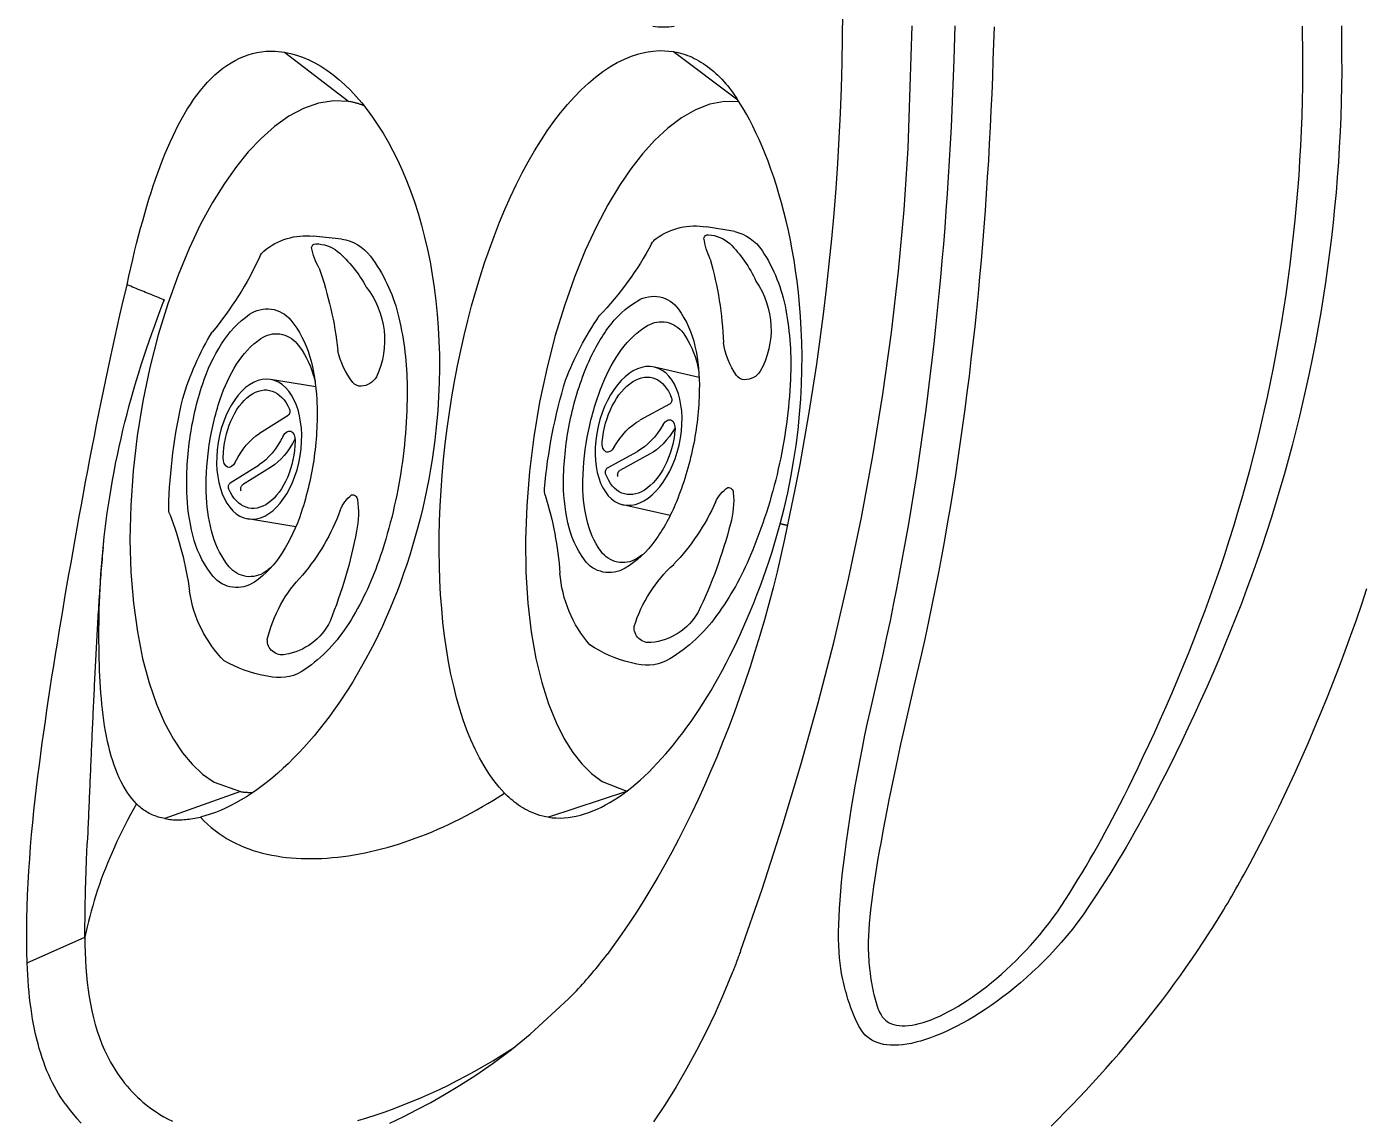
# Model space of a CAD drawing. Extents: x 528 to 612, y 649 to 778.
# Drawn here: x 598.79 to 607.4, y 689.26 to 696.3 of the extents above; entities that cross this region are included whole.
import ezdxf

# ---------------------------------------------------------------- set-up
doc = ezdxf.new("R2010")
doc.units = 0
doc.header["$MEASUREMENT"] = 0
doc.layers.add('1', color=4, linetype='Continuous')
doc.layers.add('DIM', color=3, linetype='Continuous')

# ---------------------------------------------------------------- blocks, each defined once
blk = doc.blocks.new('MIDJET')
at = {"layer": '1', "color": 2}
for p, q in [((-0.807, 1.2298), (-0.8379, 1.197)), ((1.234, -0.7703), (1.0971, -0.8939))]:
    blk.add_line(p, q, dxfattribs=at)
at = {"layer": '1', "color": 3}
for p, q in [((-0.1078, 0.5418), (-0.3262, 0.3172)), ((-0.0045, 0.1381), (-0.2228, 0.1216)), ((-0.2791, 0.0636), (-0.0608, 0.0801)), ((0.2791, -0.0636), (0.0608, -0.0801)), ((0.5323, -0.1052), (0.3262, -0.3172))]:
    blk.add_line(p, q, dxfattribs=at)
at = {"layer": '1', "color": 2}
blk.add_lwpolyline([(1.234, -0.7703, 0.194738), (1.316, -0.571, 0.099647), (1.2376, -0.1687, 0.057272), (1.0207, 0.2229, 0.043868), (0.6412, 0.6663, 0.043868), (0.1902, 1.0367, 0.057272), (-0.2057, 1.2456, 0.099647), (-0.6094, 1.3159, 0.194738), (-0.807, 1.2298, 0.194738)], format="xyb", dxfattribs=at)
blk.add_lwpolyline([(-0.6675, 0.613, 0.188918), (-0.7262, 0.4819, 0.101146), (-0.6862, 0.2233, 0.059435), (-0.556, -0.0303, 0.045845), (-0.3226, -0.3163, 0.045845), (-0.0411, -0.5549, 0.059435), (0.2101, -0.6898, 0.101146), (0.4679, -0.7347, 0.188918), (0.6, -0.6784, 0.188918), (0.6588, -0.5473, 0.101146), (0.6187, -0.2888, 0.059435), (0.4885, -0.0351, 0.045845), (0.2552, 0.2509, 0.045845), (-0.0264, 0.4895, 0.059435), (-0.2776, 0.6244, 0.101146), (-0.5354, 0.6693, 0.188918)], format="xyb", close=True, dxfattribs=at)
at = {"layer": '1', "color": 3}
for points in [[(-0.5553, 0.6089, 0.188918), (-0.6065, 0.4947, 0.101146), (-0.5715, 0.2693, 0.059435), (-0.4581, 0.0482, 0.045845), (-0.2547, -0.201, 0.045845), (-0.0093, -0.409, 0.059435), (0.2096, -0.5265, 0.101146), (0.4343, -0.5657, 0.188918), (0.5495, -0.5166, 0.188918), (0.6007, -0.4024, 0.101146), (0.5657, -0.177, 0.010554), (0.5494, -0.1358, 0.045845)], [(-0.39, 0.6572, 0.021992), (-0.4401, 0.658, 0.188918), (-0.5553, 0.6089, 0.188918)]]:
    blk.add_lwpolyline(points, format="xyb", dxfattribs=at)
for centre, radius, start, end in [((-0.4743, 0.8156), 0.3906, 62.44244, 117.48481), ((-0.6131, 1.0753), 0.0962, 115.5379, 218.24089), ((-1.9358, -1.5202), 3.1449, 47.48167, 58.52073), ((-0.112, 1.7025), 0.8966, 229.98019, 260.57077), ((-0.5728, -0.5193), 1.3736, 56.55383, 76.78989), ((-0.1958, 0.3668), 0.5782, 27.87887, 48.19817), ((0.3162, 0.8454), 0.2553, 238.87268, 267.0119), ((0.2866, 0.6197), 0.0336, 299.16722, 31.24274), ((0.8353, -0.0307), 0.1169, 65.05525, 124.7288), ((1.2383, -0.0013), 0.4974, 178.15547, 204.63239), ((0.8053, 0.0127), 0.0642, 124.7288, 178.15547), ((0.6244, -0.4117), 0.5521, 358.337, 61.88266), ((-1.2838, -1.4154), 2.3961, 17.19645, 30.24242), ((0.3464, -0.5446), 0.8381, 347.74907, 8.01562), ((1.4727, -0.6426), 0.472, 187.84645, 204.97408), ((0.9461, -0.6617), 0.2275, 306.4319, 344.54257), ((1.0647, -0.8231), 0.0273, 223.41421, 307.30459)]:
    blk.add_arc(centre, radius, start, end, dxfattribs=at)
at = {"layer": '1', "color": 2}
for centre, radius, start, end in [((-0.2208, 0.619), 0.8455, 136.87268, 156.09737), ((-0.1933, 0.8502), 0.8082, 172.07987, 208.2707), ((-2.8433, -0.5966), 2.2111, 15.48414, 28.76493), ((-0.612, 0.0215), 0.1043, 195.48414, 218.05295), ((2.0708, 2.1216), 3.5113, 218.05295, 229.69222), ((0.9241, 0.9559), 1.8844, 233.35621, 247.61341), ((-0.3064, -2.9058), 2.1804, 61.26508, 76.39785), ((0.8118, -0.5916), 0.4157, 266.35575, 313.34005), ((0.792, -0.9024), 0.1043, 241.26508, 266.35575)]:
    blk.add_arc(centre, radius, start, end, dxfattribs=at)
at = {"layer": '1', "color": 3}
for centre, major_axis, start_param, end_param in [((0, 0), (-0.3262, 0.3172), 1.091268269871018, 7.374453577050604), ((0, 0), (-0.276, 0.2684), 4.477221, 7.019846), ((-0.2903, 0.0839), (-0.0179, 0.0174), 0.736661, 2.662065), ((-0.2339, 0.1419), (-0.0179, 0.0174), 0.736661, 2.662065), ((0.2191, -0.2684), (-0.3585, 0.3485), 5.216913, 5.803657), ((0.1754, 0.0767), (-0.0538, 0.0523), 2.063397, 4.477221), ((0.1627, -0.3264), (-0.3585, 0.3485), 5.204989, 5.803657), ((-0.1754, -0.0767), (-0.0538, 0.0523), 5.204989, 7.618814), ((-0.1627, 0.3264), (-0.3585, 0.3485), 2.063397, 2.662065), ((0.2903, -0.0839), (-0.0179, 0.0174), 3.878254, 5.803657), ((0, 0), (-0.276, 0.2684), 1.335628, 3.878254)]:
    blk.add_ellipse(centre, major_axis=major_axis, ratio=0.587975, start_param=start_param, end_param=end_param, dxfattribs=at)
blk = doc.blocks.new('2010JETSETTER')
at = {"layer": '1', "color": 3, "linetype": 'Continuous'}
for p, q in [((72.238, 25.7862), (72.6535, 25.4677)), ((74.7435, 25.7901), (75.1581, 25.48)), ((71.9538, 21.0224), (71.4673, 20.8482)), ((74.4475, 21.0249), (73.9387, 20.8573)), ((70.5807, 19.9187), (70.9526, 20.0835))]:
    blk.add_line(p, q, dxfattribs=at)
for points in [[(74.7479, 25.9514), (74.7143, 25.9479), (74.6805, 25.9467), (74.6464, 25.9479), (74.6121, 25.9514)], [(75.832, 26.0401), (75.8309, 25.8783), (75.8282, 25.7165), (75.8237, 25.5546), (75.8176, 25.3928), (75.8098, 25.2311), (75.8003, 25.0693), (75.7892, 24.9075), (75.7763, 24.7458), (75.7619, 24.584), (75.7457, 24.4223), (75.7279, 24.2606), (75.7084, 24.0988), (75.6873, 23.9371), (75.6645, 23.7754), (75.6401, 23.6136), (75.614, 23.452), (75.5864, 23.2908), (75.5571, 23.1298), (75.5263, 22.9692), (75.46, 22.6488)], [(75.1753, 19.9942), (75.3147, 20.3947), (75.4448, 20.7947), (75.5654, 21.1943), (75.6767, 21.5935), (75.7786, 21.9923), (75.8712, 22.3906), (75.9543, 22.7884), (76.0281, 23.1859), (76.0926, 23.5828), (76.1476, 23.9794), (76.1933, 24.3755), (76.2295, 24.7711), (76.2564, 25.1663), (76.2821, 25.9555)], [(76.0495, 21.709), (76.0735, 21.8122), (76.0967, 21.9155), (76.1193, 22.019), (76.1411, 22.1226), (76.1624, 22.2263), (76.1831, 22.3302), (76.2031, 22.4343), (76.2226, 22.5386), (76.2415, 22.643), (76.2597, 22.7476), (76.2774, 22.8523), (76.2945, 22.9572), (76.3111, 23.0623), (76.327, 23.1675), (76.3425, 23.2729), (76.3573, 23.3784), (76.3716, 23.4841), (76.3853, 23.59), (76.3985, 23.696), (76.4112, 23.8022), (76.4233, 23.9085), (76.4349, 24.015), (76.4459, 24.1217), (76.4564, 24.2285), (76.4665, 24.3355), (76.476, 24.4426), (76.485, 24.5498), (76.4935, 24.6573), (76.5014, 24.7648), (76.509, 24.8726), (76.516, 24.9804), (76.5225, 25.0885), (76.5285, 25.1966), (76.5341, 25.3049), (76.5392, 25.4134), (76.5438, 25.5219), (76.5479, 25.6304), (76.5516, 25.7388), (76.5578, 25.9555)], [(76.8089, 25.9492), (76.8057, 25.8418), (76.8022, 25.7342), (76.7984, 25.6264), (76.7941, 25.5186), (76.7894, 25.4108), (76.7842, 25.303), (76.7786, 25.1954), (76.7724, 25.0879), (76.7658, 24.9805), (76.7588, 24.8731), (76.7512, 24.7659), (76.7432, 24.6588), (76.7347, 24.5517), (76.7256, 24.4448), (76.7161, 24.338), (76.7061, 24.2313), (76.6955, 24.1246), (76.6844, 24.0181), (76.6728, 23.9117), (76.6606, 23.8054), (76.6479, 23.6991), (76.6346, 23.593), (76.6208, 23.487), (76.6064, 23.3811), (76.5914, 23.2753), (76.5759, 23.1696), (76.5598, 23.0641), (76.543, 22.9586), (76.5257, 22.8532), (76.5078, 22.748), (76.4892, 22.6428), (76.4701, 22.5378), (76.4503, 22.4329), (76.4298, 22.3281), (76.4088, 22.2234), (76.3871, 22.1188), (76.3647, 22.0144), (76.3417, 21.9101), (76.2934, 21.702)], [(77.2698, 20.3273), (77.2968, 20.3698), (77.3235, 20.4126), (77.3499, 20.4555), (77.376, 20.4985), (77.4018, 20.5418), (77.4272, 20.5851), (77.4524, 20.6287), (77.4772, 20.6723), (77.5016, 20.7162), (77.5258, 20.7602), (77.5496, 20.8043), (77.5731, 20.8487), (77.5963, 20.8931), (77.6203, 20.9399), (77.6466, 20.9919), (77.6749, 21.0488), (77.7052, 21.1105), (77.7372, 21.1768), (77.7708, 21.2476), (77.8059, 21.3226), (77.8421, 21.4016), (77.8795, 21.4845), (77.9178, 21.571), (77.9557, 21.6585), (77.9931, 21.7462), (78.0298, 21.8343), (78.0659, 21.9227), (78.1012, 22.0114), (78.1356, 22.1005), (78.1692, 22.1898), (78.202, 22.2795), (78.2339, 22.3694), (78.2649, 22.4596), (78.2951, 22.5501), (78.3244, 22.6409), (78.3529, 22.732), (78.3805, 22.8234), (78.4072, 22.915), (78.4331, 23.0069), (78.4581, 23.0991), (78.4823, 23.1915), (78.5055, 23.2842), (78.5279, 23.3772), (78.5495, 23.4704), (78.5701, 23.5639), (78.5899, 23.6577), (78.6088, 23.7517), (78.6268, 23.8459), (78.644, 23.9404), (78.6603, 24.0351), (78.6757, 24.1301), (78.6902, 24.2253), (78.7038, 24.3208), (78.7166, 24.4164), (78.7284, 24.512), (78.7393, 24.6077), (78.7493, 24.7035), (78.7584, 24.7993), (78.7665, 24.8952), (78.7737, 24.9912), (78.7801, 25.0872), (78.7855, 25.1833), (78.7899, 25.2794), (78.7935, 25.3756), (78.7962, 25.4718), (78.7979, 25.5681), (78.7987, 25.6645), (78.7986, 25.7609), (78.7967, 25.9538)], [(79.0469, 25.9555), (79.0477, 25.8586), (79.0485, 25.7606), (79.0486, 25.6625), (79.0475, 25.5649), (79.0454, 25.4673), (79.0423, 25.3698), (79.0383, 25.2723), (79.0332, 25.1749), (79.0272, 25.0775), (79.0202, 24.9803), (79.0122, 24.8831), (79.0033, 24.7861), (78.9933, 24.6891), (78.9824, 24.5922), (78.9706, 24.4955), (78.9577, 24.3989), (78.9439, 24.3024), (78.9291, 24.206), (78.9134, 24.1098), (78.8967, 24.0137), (78.879, 23.9178), (78.8604, 23.822), (78.8408, 23.7264), (78.8203, 23.631), (78.7988, 23.5358), (78.7764, 23.4407), (78.753, 23.346), (78.7288, 23.2516), (78.7036, 23.1575), (78.6775, 23.0637), (78.6505, 22.9703), (78.6227, 22.8771), (78.5939, 22.7843), (78.5642, 22.6918), (78.5336, 22.5997), (78.5021, 22.5078), (78.4697, 22.4162), (78.4364, 22.325), (78.4023, 22.234), (78.3672, 22.1434), (78.3312, 22.0531), (78.2944, 21.9631), (78.2567, 21.8733), (78.2182, 21.784), (78.179, 21.6949), (78.1392, 21.6062), (78.0987, 21.5178), (78.058, 21.4308), (78.0184, 21.3475), (77.98, 21.2683), (77.9429, 21.1933), (77.9074, 21.1226), (77.8737, 21.0566), (77.8419, 20.9952), (77.8121, 20.9387), (77.7847, 20.8874), (77.7596, 20.8412), (77.7351, 20.7968), (77.7103, 20.7526), (77.6851, 20.7084), (77.6595, 20.6644), (77.6337, 20.6205), (77.6075, 20.5768), (77.581, 20.5333), (77.5542, 20.49), (77.5272, 20.4468), (77.4999, 20.404), (77.4723, 20.3613), (77.4164, 20.2769)], [(71.2241, 24.2875), (71.2361, 24.3424), (71.2483, 24.3964), (71.2606, 24.4494), (71.273, 24.5015), (71.2857, 24.5527), (71.2985, 24.6029), (71.3114, 24.652), (71.3246, 24.7002), (71.3379, 24.7474), (71.3513, 24.7935), (71.365, 24.8386), (71.3788, 24.8826), (71.3929, 24.9255), (71.4071, 24.9674), (71.4217, 25.0087), (71.4367, 25.0495), (71.4521, 25.0897), (71.468, 25.1293), (71.4843, 25.1682), (71.501, 25.2064), (71.5183, 25.2438), (71.536, 25.2804), (71.5542, 25.3162), (71.5729, 25.351), (71.5921, 25.385), (71.6119, 25.4179), (71.6322, 25.4497), (71.653, 25.4805), (71.6744, 25.5102), (71.6964, 25.5387), (71.719, 25.5659), (71.7422, 25.5919), (71.7659, 25.6165), (71.7903, 25.6398), (71.8154, 25.6617), (71.8411, 25.6821), (71.8673, 25.7009), (71.8939, 25.7179), (71.9208, 25.7333), (71.9481, 25.7469), (71.9758, 25.7587), (72.0038, 25.7688), (72.0321, 25.7772), (72.0608, 25.7838), (72.0897, 25.7886), (72.1189, 25.7917), (72.1484, 25.793), (72.1781, 25.7925), (72.238, 25.7862)], [(72.238, 25.7862), (72.2769, 25.7783), (72.316, 25.7675), (72.3551, 25.7538), (72.3942, 25.7371), (72.4332, 25.7176), (72.472, 25.6952), (72.5107, 25.6699), (72.5491, 25.6419), (72.5873, 25.6109), (72.6251, 25.5772), (72.6624, 25.5406), (72.6993, 25.5013), (72.7356, 25.4591), (72.7713, 25.4143), (72.8062, 25.3667), (72.8403, 25.3165), (72.8736, 25.2636), (72.9059, 25.2081), (72.9371, 25.1499), (72.9673, 25.0892), (72.9963, 25.026), (73.0241, 24.9602), (73.0505, 24.8919), (73.0755, 24.8211), (73.099, 24.7479), (73.121, 24.6723), (73.1412, 24.5946), (73.1596, 24.5154), (73.176, 24.4347), (73.1906, 24.3527), (73.2031, 24.2694), (73.2137, 24.1849), (73.2223, 24.0993), (73.2289, 24.0127), (73.2335, 23.9251), (73.236, 23.8367), (73.2365, 23.7475), (73.2349, 23.6577), (73.2253, 23.4763)], [(73.6552, 21.0133), (73.6205, 21.0512), (73.5871, 21.0929), (73.5549, 21.1383), (73.5239, 21.1873), (73.4942, 21.24), (73.4659, 21.2961), (73.439, 21.3558), (73.4136, 21.4189), (73.3898, 21.485), (73.3676, 21.5541), (73.347, 21.6262), (73.3281, 21.7011), (73.3108, 21.7788), (73.2953, 21.8591), (73.2815, 21.9419), (73.2695, 22.0268), (73.2592, 22.1137), (73.2508, 22.2023), (73.2441, 22.2926), (73.2392, 22.3844), (73.236, 22.4777), (73.2347, 22.5723), (73.235, 22.6681), (73.2371, 22.765), (73.241, 22.8629), (73.2466, 22.9616), (73.254, 23.0611), (73.263, 23.1612), (73.2738, 23.2618), (73.2863, 23.3627), (73.3005, 23.464), (73.3164, 23.5649), (73.3338, 23.6652), (73.3528, 23.7646), (73.3733, 23.8632), (73.3953, 23.9607), (73.4188, 24.0571), (73.4438, 24.1522), (73.4703, 24.246), (73.4981, 24.3383), (73.5274, 24.4289), (73.5581, 24.5179), (73.5901, 24.6049), (73.6235, 24.6901), (73.6581, 24.7731), (73.6941, 24.854), (73.7313, 24.9323), (73.7695, 25.0078), (73.8086, 25.0802), (73.8487, 25.1496), (73.8896, 25.2159), (73.9314, 25.279), (73.9739, 25.3389), (74.0171, 25.3954), (74.0609, 25.4485), (74.1054, 25.4982), (74.1504, 25.5443), (74.1959, 25.5868), (74.2419, 25.6256), (74.2883, 25.6606), (74.3348, 25.6918), (74.3814, 25.7189), (74.4278, 25.7419), (74.474, 25.761), (74.5199, 25.7759), (74.5656, 25.7868), (74.6108, 25.7937), (74.6556, 25.7965), (74.7435, 25.7901)], [(74.7435, 25.7901), (74.7589, 25.7872), (74.7741, 25.7839), (74.7892, 25.7801), (74.8043, 25.7757), (74.8192, 25.7709), (74.8341, 25.7655), (74.8489, 25.7596), (74.8635, 25.7532), (74.8781, 25.7464), (74.8925, 25.739), (74.9069, 25.7311), (74.9211, 25.7227), (74.9352, 25.7138), (74.9492, 25.7044), (74.9631, 25.6944), (74.9768, 25.684), (74.9904, 25.6731), (75.0039, 25.6617), (75.0172, 25.6498), (75.0304, 25.6374), (75.0433, 25.6246), (75.0562, 25.6112), (75.0688, 25.5975), (75.0813, 25.5832), (75.0936, 25.5686), (75.1057, 25.5534), (75.1177, 25.5378), (75.1295, 25.5218), (75.1525, 25.4884)], [(78.4565, 20.5569), (78.5228, 20.6835), (78.5849, 20.8057), (78.6427, 20.923), (78.6964, 21.0351), (78.7459, 21.1416), (78.7914, 21.2419), (78.8342, 21.339), (78.8761, 21.4365), (78.9171, 21.5344), (78.9571, 21.6327), (78.9962, 21.7313), (79.0344, 21.8304), (79.0716, 21.9298), (79.1079, 22.0295), (79.1432, 22.1296), (79.1776, 22.23), (79.2109, 22.3307)], [(75.4314, 22.7475), (75.4568, 22.8468), (75.4797, 22.947), (75.5002, 23.048), (75.5182, 23.1496), (75.5336, 23.2515), (75.5464, 23.3532), (75.5565, 23.4531), (75.5639, 23.5507), (75.5689, 23.646), (75.5716, 23.7388), (75.5722, 23.829), (75.5708, 23.9165), (75.5677, 24.0013), (75.5629, 24.0832), (75.5567, 24.1622), (75.5492, 24.2381), (75.5407, 24.3109), (75.5311, 24.3804), (75.5208, 24.4469), (75.5095, 24.5119), (75.4973, 24.5755), (75.4841, 24.6378), (75.4702, 24.6986), (75.4554, 24.7581), (75.4399, 24.8161), (75.4238, 24.8725), (75.4069, 24.9275), (75.3895, 24.9809), (75.3716, 25.0328), (75.3531, 25.083), (75.3342, 25.1315), (75.315, 25.1784), (75.2953, 25.2235), (75.2754, 25.2669), (75.2552, 25.3085), (75.2349, 25.3482), (75.2144, 25.3861), (75.1938, 25.4222), (75.1525, 25.4884)], [(72.7499, 25.4416), (72.7452, 25.4434), (72.7405, 25.4451), (72.7357, 25.4468), (72.731, 25.4485), (72.7262, 25.4501), (72.7214, 25.4516), (72.7166, 25.4531), (72.7118, 25.4546), (72.707, 25.456), (72.7022, 25.4573), (72.6974, 25.4586), (72.6925, 25.4598), (72.6877, 25.461), (72.6828, 25.4621), (72.678, 25.4632), (72.6731, 25.4642), (72.6682, 25.4652), (72.6633, 25.4661), (72.6535, 25.4677)], [(70.5807, 19.9187), (70.5787, 19.988), (70.5777, 20.0587), (70.5777, 20.1309), (70.5786, 20.2045), (70.5805, 20.2795), (70.5833, 20.3558), (70.5869, 20.4333), (70.5914, 20.5117), (70.5967, 20.59), (70.6027, 20.6679), (70.6093, 20.7454), (70.6165, 20.8224), (70.6243, 20.8987), (70.6325, 20.9742), (70.6411, 21.0488), (70.65, 21.1224), (70.6591, 21.1948), (70.6684, 21.266), (70.6779, 21.3359), (70.6876, 21.4057), (70.6976, 21.4759), (70.7078, 21.5466), (70.7184, 21.6177), (70.7292, 21.6892), (70.7403, 21.7611), (70.7517, 21.8333), (70.7632, 21.9058), (70.775, 21.9787), (70.787, 22.0519), (70.7992, 22.1253), (70.8117, 22.199), (70.8242, 22.273), (70.837, 22.3472), (70.8499, 22.4216), (70.863, 22.4962), (70.8762, 22.571), (70.8895, 22.6456), (70.9028, 22.7202), (70.9163, 22.7947), (70.9298, 22.8691), (70.9435, 22.9434), (70.9573, 23.0174), (70.9711, 23.0914), (70.9851, 23.1651), (70.9992, 23.2386), (71.0134, 23.3119), (71.0277, 23.385), (71.0422, 23.4578), (71.0568, 23.5303), (71.0715, 23.6025), (71.0863, 23.6745), (71.1013, 23.7459), (71.1163, 23.8165), (71.1314, 23.8863), (71.1465, 23.9553), (71.1618, 24.0235), (71.1772, 24.0908), (71.1927, 24.1572), (71.2241, 24.2875)], [(71.4632, 24.1902), (71.4512, 24.1951), (71.4392, 24.1999), (71.4272, 24.2047), (71.4152, 24.2096), (71.4032, 24.2144), (71.3912, 24.2193), (71.3792, 24.2241), (71.3673, 24.229), (71.3553, 24.2339), (71.3434, 24.2387), (71.3314, 24.2436), (71.3195, 24.2484), (71.3075, 24.2533), (71.2956, 24.2582), (71.2837, 24.2631), (71.2717, 24.2679), (71.2598, 24.2728), (71.2479, 24.2777), (71.2241, 24.2875)], [(71.285, 20.9437), (71.2694, 20.9608), (71.2542, 20.9789), (71.2395, 20.9982), (71.2254, 21.0186), (71.2118, 21.0401), (71.1987, 21.0626), (71.1861, 21.0863), (71.1741, 21.1111), (71.1627, 21.1369), (71.1517, 21.1639), (71.1414, 21.1919), (71.1316, 21.221), (71.1223, 21.2512), (71.1136, 21.2822), (71.1056, 21.3139), (71.0983, 21.3462), (71.0915, 21.379), (71.0853, 21.4124), (71.0796, 21.4462), (71.0745, 21.4805), (71.0698, 21.5152), (71.0657, 21.5503), (71.062, 21.5857), (71.0586, 21.6215), (71.0557, 21.6575), (71.0532, 21.6937), (71.051, 21.7302), (71.0491, 21.7668), (71.0475, 21.8036), (71.0462, 21.8404), (71.0451, 21.8773), (71.0443, 21.9145), (71.0436, 21.9526), (71.0432, 21.9914), (71.043, 22.031), (71.0431, 22.0715), (71.0435, 22.1127), (71.0442, 22.1547), (71.0452, 22.1975), (71.0466, 22.241), (71.0483, 22.2853), (71.0504, 22.3303), (71.053, 22.376), (71.0559, 22.4224), (71.0592, 22.4695), (71.0631, 22.5173), (71.0674, 22.5657), (71.0721, 22.6148), (71.0774, 22.6645), (71.0832, 22.7149), (71.0896, 22.7658), (71.0965, 22.8174), (71.104, 22.8696), (71.1122, 22.9223), (71.1209, 22.9756), (71.1303, 23.0294), (71.1401, 23.0831), (71.1506, 23.1367), (71.1615, 23.1902), (71.173, 23.2436), (71.185, 23.2969), (71.1975, 23.3501), (71.2106, 23.4032), (71.2241, 23.4563), (71.2382, 23.5093), (71.2529, 23.5622), (71.268, 23.615), (71.2835, 23.6674), (71.2995, 23.7196), (71.3158, 23.7715), (71.3325, 23.823), (71.3495, 23.874), (71.3667, 23.9246), (71.3842, 23.9747), (71.4019, 24.0245), (71.4199, 24.074), (71.4373, 24.1213), (71.4507, 24.157), (71.4632, 24.1902)], [(71.4632, 24.1902), (71.4634, 24.1908), (71.4635, 24.1911), (71.4636, 24.1913), (71.4636, 24.1914), (71.4636, 24.1913), (71.4635, 24.1911), (71.4634, 24.1908), (71.4632, 24.1903), (71.4631, 24.1898), (71.4628, 24.1893), (71.4626, 24.1886), (71.4624, 24.1879), (71.4621, 24.1871), (71.4618, 24.1864), (71.4615, 24.1856), (71.4612, 24.1848), (71.4609, 24.184), (71.4606, 24.1832), (71.4604, 24.1824), (71.4601, 24.1817), (71.4599, 24.181), (71.4596, 24.1804), (71.4594, 24.1799), (71.4593, 24.1795), (71.4592, 24.1791), (71.4591, 24.1789), (71.459, 24.1788), (71.459, 24.1788), (71.4591, 24.179), (71.4592, 24.1793), (71.4594, 24.1798), (71.4596, 24.1804), (71.4599, 24.1813), (71.4603, 24.1822), (71.4606, 24.1832), (71.461, 24.1842), (71.4613, 24.1852), (71.4617, 24.1861), (71.462, 24.1869), (71.4622, 24.1876), (71.4624, 24.1881), (71.4625, 24.1884), (71.4625, 24.1884), (71.4624, 24.1881), (71.4622, 24.1874), (71.4618, 24.1863), (71.4615, 24.1857), (71.4614, 24.1852), (71.4612, 24.1848), (71.4611, 24.1844), (71.4609, 24.184), (71.4608, 24.1836), (71.4606, 24.1832), (71.4603, 24.1824)], [(73.2253, 23.4763), (73.2201, 23.4134), (73.2138, 23.3504), (73.2066, 23.2874), (73.1983, 23.2244), (73.189, 23.1615), (73.1788, 23.0987), (73.1676, 23.0361), (73.1555, 22.9737), (73.1424, 22.9115), (73.1284, 22.8496), (73.1135, 22.788), (73.0977, 22.7268), (73.081, 22.666), (73.0635, 22.6056), (73.0451, 22.5458), (73.0258, 22.4864), (73.0057, 22.4276), (72.9848, 22.3694), (72.963, 22.3118), (72.9405, 22.2549), (72.9173, 22.1987), (72.8933, 22.1433), (72.8686, 22.0886), (72.8432, 22.0347), (72.8171, 21.9817), (72.7904, 21.9295), (72.7631, 21.8782), (72.7352, 21.8279), (72.7068, 21.7786), (72.6778, 21.7302), (72.6482, 21.6828), (72.6182, 21.6366), (72.5878, 21.5913), (72.5568, 21.5473), (72.5255, 21.5043), (72.4938, 21.4625), (72.4617, 21.4219), (72.4294, 21.3825), (72.3967, 21.3443), (72.3637, 21.3074), (72.3305, 21.2717), (72.2972, 21.2374), (72.2636, 21.2043), (72.2299, 21.1725), (72.1961, 21.1421), (72.1622, 21.1131), (72.1283, 21.0854), (72.0943, 21.0592), (72.0603, 21.0343), (72.0264, 21.0109), (71.9926, 20.989), (71.9588, 20.9686), (71.9252, 20.9496), (71.8917, 20.9321), (71.8585, 20.9161), (71.8255, 20.9016), (71.7927, 20.8887), (71.7602, 20.8772), (71.6963, 20.8587)], [(73.9387, 20.8573), (73.9634, 20.8543), (73.9885, 20.8526), (74.0139, 20.8522), (74.0395, 20.8532), (74.0654, 20.8556), (74.0915, 20.8593), (74.1179, 20.8643), (74.1445, 20.8707), (74.1712, 20.8784), (74.1981, 20.8875), (74.2252, 20.8978), (74.2523, 20.9095), (74.2796, 20.9224), (74.307, 20.9367), (74.3345, 20.9523), (74.3621, 20.9691), (74.3897, 20.9872), (74.4174, 21.0065), (74.4452, 21.0271), (74.473, 21.0489), (74.5008, 21.0719), (74.5287, 21.0961), (74.5565, 21.1214), (74.5843, 21.148), (74.612, 21.1757), (74.6398, 21.2046), (74.6674, 21.2347), (74.695, 21.2658), (74.7224, 21.2981), (74.7497, 21.3314), (74.7768, 21.3657), (74.8037, 21.401), (74.8305, 21.4373), (74.857, 21.4745), (74.8832, 21.5127), (74.9093, 21.5519), (74.935, 21.5919), (74.9605, 21.6328), (74.9858, 21.6747), (75.0107, 21.7173), (75.0353, 21.7609), (75.0596, 21.8052), (75.0836, 21.8504), (75.1072, 21.8963), (75.1304, 21.943), (75.1533, 21.9905), (75.1758, 22.0386), (75.1979, 22.0876), (75.2195, 22.1372), (75.2408, 22.1875), (75.2616, 22.2384), (75.282, 22.2903), (75.3022, 22.3433), (75.322, 22.3976), (75.3415, 22.453), (75.3605, 22.5096), (75.379, 22.5673), (75.3971, 22.6263), (75.4314, 22.7475)], [(75.4787, 22.7363), (75.4763, 22.7368), (75.474, 22.7374), (75.4716, 22.7379), (75.4692, 22.7385), (75.4668, 22.7391), (75.4645, 22.7396), (75.4621, 22.7402), (75.4597, 22.7408), (75.4573, 22.7413), (75.455, 22.7419), (75.4526, 22.7424), (75.4502, 22.743), (75.4479, 22.7436), (75.4455, 22.7441), (75.4432, 22.7447), (75.4408, 22.7452), (75.4385, 22.7458), (75.4361, 22.7464), (75.4314, 22.7475)], [(75.46, 22.6488), (75.4365, 22.5436), (75.4116, 22.439), (75.3856, 22.335), (75.3583, 22.2317), (75.3298, 22.129), (75.3001, 22.027), (75.2692, 21.9259), (75.2372, 21.8256), (75.2041, 21.7262), (75.1699, 21.6277), (75.1346, 21.5302), (75.0982, 21.4338), (75.0609, 21.3386), (75.0226, 21.2447), (74.9836, 21.1524), (74.9437, 21.0616), (74.903, 20.9723), (74.8616, 20.8847), (74.8195, 20.7987), (74.7766, 20.7144), (74.7331, 20.6318), (74.6889, 20.551), (74.6442, 20.472), (74.5988, 20.3949), (74.5529, 20.3197), (74.5065, 20.2464), (74.4596, 20.175), (74.4122, 20.1057), (74.3161, 19.9732)], [(71.0704, 22.5982), (71.0685, 22.5782), (71.0666, 22.5582), (71.0647, 22.5383), (71.0629, 22.5183), (71.0611, 22.4983), (71.0594, 22.4783), (71.0577, 22.4583), (71.0561, 22.4384), (71.0545, 22.4184), (71.053, 22.3984), (71.0515, 22.3784), (71.05, 22.3584), (71.0485, 22.3384), (71.0471, 22.3184), (71.0458, 22.2984), (71.0444, 22.2783), (71.0431, 22.2583), (71.0418, 22.2383), (71.0405, 22.2183), (71.0393, 22.1983), (71.038, 22.1783), (71.0368, 22.1583), (71.0356, 22.1382), (71.0344, 22.1182), (71.0333, 22.0982), (71.0321, 22.0781), (71.031, 22.0581), (71.0299, 22.038), (71.0288, 22.018), (71.0277, 21.9979), (71.0266, 21.9778), (71.0255, 21.9578), (71.0244, 21.9377), (71.0234, 21.9176), (71.0223, 21.8975), (71.0213, 21.8774), (71.0203, 21.8573), (71.0193, 21.8372), (71.0182, 21.8171), (71.0172, 21.7969), (71.0162, 21.7768), (71.0152, 21.7567), (71.0142, 21.7366), (71.0132, 21.7165), (71.0123, 21.6963), (71.0113, 21.6762), (71.0103, 21.6561), (71.0093, 21.636), (71.0084, 21.6159), (71.0074, 21.5958), (71.0065, 21.5756), (71.0055, 21.5555), (71.0046, 21.5354), (71.0036, 21.5154), (71.0027, 21.4953), (71.0018, 21.4752), (71.0008, 21.4551), (70.9999, 21.435), (70.999, 21.4149), (70.9981, 21.3948), (70.9972, 21.3747), (70.9963, 21.3546), (70.9954, 21.3345), (70.9945, 21.3144), (70.9936, 21.2943), (70.9927, 21.2742), (70.9918, 21.2541), (70.9909, 21.234), (70.9901, 21.2139), (70.9892, 21.1938), (70.9883, 21.1737), (70.9875, 21.1536), (70.9866, 21.1334), (70.9858, 21.1133), (70.9849, 21.0932), (70.9841, 21.0731), (70.9832, 21.0529), (70.9824, 21.0328), (70.9815, 21.0126), (70.9807, 20.9925), (70.9798, 20.9724), (70.979, 20.9522), (70.9781, 20.9321), (70.9773, 20.9119), (70.9764, 20.8918), (70.9756, 20.8716), (70.9747, 20.8515), (70.9738, 20.8313), (70.9729, 20.8112), (70.9721, 20.791), (70.9712, 20.7708), (70.9703, 20.7507), (70.9694, 20.7305), (70.9676, 20.6902)], [(75.8274, 19.8508), (75.8218, 19.8824), (75.8172, 19.9161), (75.8134, 19.9521), (75.8107, 19.9904), (75.8088, 20.0309), (75.8079, 20.0737), (75.8079, 20.1188), (75.8088, 20.1663), (75.8106, 20.2161), (75.8134, 20.2683), (75.8171, 20.3229), (75.8218, 20.3799), (75.8274, 20.4393), (75.8339, 20.5012), (75.8413, 20.5656), (75.8497, 20.6325), (75.859, 20.7019), (75.8692, 20.7733), (75.8802, 20.8459), (75.8919, 20.9199), (75.9043, 20.995), (75.9176, 21.0712), (75.9315, 21.1484), (75.9462, 21.2265), (75.9617, 21.3054), (75.9778, 21.3851), (75.9947, 21.4653), (76.0123, 21.5461), (76.0495, 21.709)], [(76.2934, 21.702), (76.2754, 21.6264), (76.2578, 21.551), (76.2405, 21.4761), (76.2237, 21.4017), (76.2073, 21.3278), (76.1913, 21.2545), (76.1758, 21.182), (76.1607, 21.1102), (76.1462, 21.0394), (76.1321, 20.9695), (76.1185, 20.9007), (76.1054, 20.833), (76.0929, 20.7665), (76.081, 20.7016), (76.0698, 20.6389), (76.0594, 20.5784), (76.0498, 20.5201), (76.0409, 20.4641), (76.0329, 20.4102), (76.0256, 20.3586), (76.0192, 20.3091), (76.0136, 20.2617), (76.0088, 20.2165), (76.005, 20.1735), (76.0019, 20.1325), (75.9998, 20.0937), (75.9986, 20.0569), (75.9983, 20.0223), (76.0006, 19.9591)], [(71.6963, 20.8587), (71.7189, 20.8348), (71.7423, 20.8122), (71.7663, 20.7909), (71.791, 20.771), (71.8164, 20.7522), (71.8423, 20.7347), (71.8688, 20.7184), (71.8958, 20.7032), (71.9233, 20.6892), (71.9512, 20.6762), (71.9795, 20.6643), (72.0082, 20.6535), (72.0371, 20.6436), (72.0663, 20.6346), (72.0957, 20.6266), (72.1255, 20.6194), (72.1557, 20.6131), (72.1863, 20.6075), (72.2173, 20.6027), (72.2487, 20.5987), (72.2805, 20.5955), (72.3127, 20.5931), (72.3452, 20.5914), (72.3781, 20.5904), (72.4112, 20.5903), (72.4447, 20.5908), (72.4785, 20.5921), (72.5125, 20.5942), (72.5468, 20.5969), (72.5813, 20.6004), (72.616, 20.6046), (72.651, 20.6095), (72.6861, 20.6151), (72.7214, 20.6214), (72.7569, 20.6284), (72.7925, 20.6361), (72.8283, 20.6444), (72.8641, 20.6534), (72.9001, 20.6631), (72.9361, 20.6734), (72.9722, 20.6844), (73.0084, 20.6961), (73.0446, 20.7084), (73.0808, 20.7213), (73.117, 20.7348), (73.1532, 20.749), (73.1895, 20.7638), (73.2257, 20.7793), (73.2619, 20.7953), (73.2981, 20.812), (73.3342, 20.8294), (73.3702, 20.8473), (73.4062, 20.8659), (73.4421, 20.8851), (73.4779, 20.9049), (73.5136, 20.9253), (73.5492, 20.9464), (73.5846, 20.968), (73.6552, 21.0133)], [(71.9538, 21.0224), (71.9591, 21.0216), (71.9645, 21.0209), (71.9698, 21.0202), (71.9752, 21.0196), (71.9805, 21.019), (71.9859, 21.0185), (71.9914, 21.0181), (71.9968, 21.0177), (72.0022, 21.0174), (72.0077, 21.0172), (72.0132, 21.017), (72.0187, 21.0169), (72.0242, 21.0169), (72.0353, 21.017)], [(73.9387, 20.8573), (73.9198, 20.8606), (73.9014, 20.8647), (73.8835, 20.8694), (73.8662, 20.8748), (73.8494, 20.8808), (73.8331, 20.8873), (73.8172, 20.8944), (73.8019, 20.902), (73.7871, 20.9099), (73.7728, 20.9183), (73.7589, 20.927), (73.7455, 20.936), (73.7326, 20.9452), (73.7202, 20.9547), (73.7082, 20.9643), (73.6967, 20.974), (73.6857, 20.9838), (73.6751, 20.9937), (73.6552, 21.0133)], [(71.285, 20.9437), (71.2654, 20.9089), (71.2462, 20.874), (71.2276, 20.8392), (71.2096, 20.8044), (71.192, 20.7696), (71.175, 20.7348), (71.1585, 20.7), (71.1426, 20.6653), (71.1272, 20.6306), (71.1123, 20.596), (71.098, 20.5614), (71.0842, 20.5268), (71.071, 20.4923), (71.0582, 20.4579), (71.046, 20.4235), (71.0344, 20.3891), (71.0232, 20.3549), (71.0126, 20.3207), (71.0025, 20.2865), (70.9929, 20.2525), (70.9838, 20.2185), (70.9752, 20.1846), (70.9672, 20.1508), (70.9526, 20.0835)], [(71.4673, 20.8481), (71.4566, 20.8503), (71.446, 20.8528), (71.4356, 20.8555), (71.4254, 20.8585), (71.4153, 20.8618), (71.4054, 20.8654), (71.3956, 20.8692), (71.386, 20.8733), (71.3766, 20.8776), (71.3673, 20.8823), (71.3583, 20.8872), (71.3494, 20.8924), (71.3407, 20.8979), (71.3321, 20.9036), (71.3238, 20.9096), (71.3157, 20.9159), (71.3077, 20.9224), (71.3, 20.9293), (71.285, 20.9437)], [(71.4673, 20.8481), (71.4778, 20.8463), (71.4884, 20.8447), (71.4992, 20.8434), (71.51, 20.8423), (71.521, 20.8415), (71.5321, 20.8409), (71.5432, 20.8406), (71.5545, 20.8405), (71.5659, 20.8407), (71.5773, 20.8412), (71.5889, 20.8419), (71.6005, 20.8428), (71.6123, 20.8439), (71.624, 20.8453), (71.6359, 20.847), (71.6479, 20.8489), (71.6599, 20.851), (71.672, 20.8533), (71.6963, 20.8587)], [(70.9526, 20.0835), (70.9526, 20.1109), (70.9527, 20.1387), (70.9528, 20.1668), (70.9531, 20.1953), (70.9534, 20.2241), (70.9538, 20.2532), (70.9543, 20.2826), (70.9549, 20.3124), (70.9555, 20.3424), (70.9562, 20.3727), (70.957, 20.4033), (70.9579, 20.4342), (70.9588, 20.4653), (70.9599, 20.4967), (70.961, 20.5284), (70.9621, 20.5603), (70.9634, 20.5924), (70.9647, 20.6248), (70.9676, 20.6902)], [(78.1894, 20.1027), (78.2037, 20.1248), (78.2178, 20.147), (78.2318, 20.1693), (78.2458, 20.1916), (78.2597, 20.214), (78.2734, 20.2364), (78.2871, 20.2589), (78.3007, 20.2815), (78.3142, 20.3041), (78.3276, 20.3268), (78.341, 20.3495), (78.3542, 20.3723), (78.3673, 20.3952), (78.3803, 20.4181), (78.3933, 20.4411), (78.4061, 20.4641), (78.4189, 20.4872), (78.4315, 20.5104), (78.4565, 20.5569)], [(76.0612, 19.6258), (76.0669, 19.6112), (76.0735, 19.5973), (76.081, 19.5843), (76.0895, 19.5721), (76.099, 19.561), (76.1096, 19.5508), (76.1213, 19.5417), (76.1342, 19.5337), (76.1483, 19.527), (76.1636, 19.5215), (76.1803, 19.5173), (76.1983, 19.5144), (76.2175, 19.5131), (76.2376, 19.5131), (76.2588, 19.5146), (76.2808, 19.5175), (76.3038, 19.5219), (76.3277, 19.5275), (76.3524, 19.5346), (76.3779, 19.543), (76.4042, 19.5528), (76.4313, 19.5639), (76.459, 19.5763), (76.4874, 19.5899), (76.5163, 19.6048), (76.5458, 19.621), (76.5757, 19.6384), (76.606, 19.6569), (76.6366, 19.6767), (76.6676, 19.6976), (76.6988, 19.7196), (76.7302, 19.7427), (76.7617, 19.767), (76.7934, 19.7923), (76.825, 19.8187), (76.8567, 19.8461), (76.8883, 19.8745), (76.9198, 19.9039), (76.9511, 19.9343), (76.9822, 19.9657), (77.0131, 19.998), (77.0436, 20.0312), (77.0737, 20.0653), (77.1034, 20.1002), (77.1326, 20.136), (77.1613, 20.1727), (77.1895, 20.2102), (77.2169, 20.2485), (77.2698, 20.3273)], [(77.4164, 20.2769), (77.3833, 20.229), (77.3492, 20.1823), (77.3143, 20.1371), (77.2787, 20.0931), (77.2424, 20.0505), (77.2056, 20.0093), (77.1684, 19.9695), (77.1309, 19.931), (77.0932, 19.8939), (77.0555, 19.8583), (77.0178, 19.8241), (76.98, 19.7911), (76.9421, 19.7594), (76.9042, 19.7289), (76.8662, 19.6996), (76.8283, 19.6716), (76.7906, 19.6448), (76.753, 19.6193), (76.7156, 19.595), (76.6786, 19.572), (76.6419, 19.5504), (76.6056, 19.53), (76.5697, 19.511), (76.5344, 19.4932), (76.4997, 19.4769), (76.4655, 19.4618), (76.4321, 19.4482), (76.3994, 19.4359), (76.3675, 19.425), (76.3364, 19.4154), (76.306, 19.4072), (76.2765, 19.4005), (76.2479, 19.3951), (76.2202, 19.3912), (76.1935, 19.3888), (76.1677, 19.3878), (76.1429, 19.3883), (76.1192, 19.3903), (76.0969, 19.3938), (76.0761, 19.3987), (76.0567, 19.405), (76.0387, 19.4125), (76.0221, 19.4212), (76.0067, 19.431), (75.9926, 19.442), (75.9797, 19.4539), (75.968, 19.4668), (75.9573, 19.4806), (75.9389, 19.5105)], [(70.9526, 20.0835), (70.953, 20.0342), (70.9542, 19.9852), (70.9562, 19.9365), (70.959, 19.8883), (70.9628, 19.8405), (70.9675, 19.7932), (70.9732, 19.7463), (70.9799, 19.7001), (70.9878, 19.6545), (70.9968, 19.6095), (71.0071, 19.5653), (71.0186, 19.5218), (71.0314, 19.479), (71.0456, 19.4372), (71.0612, 19.3962), (71.0784, 19.3561), (71.097, 19.317), (71.1172, 19.2789), (71.1626, 19.2059)], [(77.1773, 18.8675), (77.2226, 18.9127), (77.2676, 18.9584), (77.3123, 19.0044), (77.3566, 19.0507), (77.4005, 19.0973), (77.4441, 19.1443), (77.4872, 19.1917), (77.53, 19.2394), (77.5724, 19.2874), (77.6143, 19.3357), (77.6558, 19.3844), (77.6969, 19.4335), (77.7376, 19.4829), (77.7778, 19.5326), (77.8176, 19.5827), (77.8569, 19.6331), (77.8958, 19.6839), (77.9342, 19.735), (77.9722, 19.7865), (78.0096, 19.8383), (78.0466, 19.8905), (78.0831, 19.943), (78.119, 19.9959), (78.1894, 20.1027)], [(75.1753, 19.9942), (75.1726, 19.9866), (75.1699, 19.9791), (75.1671, 19.9715), (75.1644, 19.964), (75.1616, 19.9565), (75.1588, 19.949), (75.156, 19.9415), (75.1532, 19.9339), (75.1504, 19.9264), (75.1476, 19.919), (75.1448, 19.9115), (75.1419, 19.904), (75.139, 19.8965), (75.1362, 19.889), (75.1333, 19.8816), (75.1304, 19.8741), (75.1275, 19.8666), (75.1246, 19.8592), (75.1187, 19.8443)], [(70.8267, 19.008), (70.8116, 19.0296), (70.797, 19.0518), (70.7828, 19.0746), (70.7692, 19.098), (70.756, 19.122), (70.7433, 19.1465), (70.7311, 19.1718), (70.7193, 19.1976), (70.7081, 19.2241), (70.6973, 19.2512), (70.687, 19.279), (70.6771, 19.3074), (70.6677, 19.3366), (70.6588, 19.3663), (70.6504, 19.3967), (70.6425, 19.4276), (70.6351, 19.459), (70.6282, 19.4911), (70.6218, 19.5236), (70.6159, 19.5568), (70.6104, 19.5905), (70.6053, 19.6247), (70.6008, 19.6596), (70.5966, 19.6949), (70.5929, 19.7308), (70.5897, 19.7673), (70.5868, 19.8043), (70.5844, 19.8419), (70.5807, 19.9187)], [(74.0688, 19.6869), (74.0816, 19.6999), (74.0944, 19.7131), (74.1071, 19.7264), (74.1198, 19.7398), (74.1324, 19.7533), (74.145, 19.7671), (74.1575, 19.7809), (74.17, 19.7949), (74.1825, 19.809), (74.1949, 19.8233), (74.2073, 19.8377), (74.2196, 19.8522), (74.2318, 19.8668), (74.244, 19.8816), (74.2562, 19.8966), (74.2683, 19.9116), (74.2803, 19.9268), (74.2923, 19.9422), (74.3161, 19.9732)], [(76.0006, 19.9591), (76.002, 19.9403), (76.0035, 19.9217), (76.0052, 19.9033), (76.007, 19.8852), (76.009, 19.8673), (76.0112, 19.8496), (76.0135, 19.8321), (76.016, 19.8149), (76.0186, 19.7979), (76.0215, 19.7811), (76.0245, 19.7645), (76.0278, 19.7482), (76.0312, 19.7321), (76.0348, 19.7162), (76.0387, 19.7006), (76.0427, 19.6852), (76.047, 19.67), (76.0515, 19.655), (76.0612, 19.6258)], [(75.1187, 19.8443), (75.0671, 19.7192), (75.0121, 19.5959), (74.954, 19.4743), (74.8926, 19.3545), (74.8281, 19.2366), (74.7605, 19.1206), (74.6899, 19.0065), (74.6162, 18.8945)], [(75.9389, 19.5105), (75.9314, 19.5252), (75.9241, 19.5402), (75.9171, 19.5555), (75.9102, 19.5709), (75.9036, 19.5866), (75.8972, 19.6025), (75.891, 19.6187), (75.885, 19.6351), (75.8793, 19.6518), (75.8737, 19.6687), (75.8683, 19.6858), (75.863, 19.7032), (75.858, 19.7208), (75.8532, 19.7386), (75.8485, 19.7567), (75.8439, 19.7751), (75.8396, 19.7936), (75.8354, 19.8125), (75.8274, 19.8508)], [(70.8267, 19.008), (70.8509, 18.9757), (70.8758, 18.9448), (70.9015, 18.9153), (70.9279, 18.8873)], [(72.9174, 18.8872), (73.0061, 18.9292), (73.0939, 18.9735), (73.1809, 19.02), (73.2691, 19.07), (73.366, 19.1284), (73.4712, 19.1961), (73.583, 19.2734), (73.7001, 19.3608), (73.8211, 19.4586), (74.0688, 19.6869)], [(71.1626, 19.2059), (71.1775, 19.1849), (71.1927, 19.1644), (71.2082, 19.1446), (71.224, 19.1254), (71.2401, 19.1067), (71.2566, 19.0887), (71.2734, 19.0713), (71.2906, 19.0545), (71.3081, 19.0382), (71.3263, 19.0221), (71.3458, 19.006), (71.3664, 18.99), (71.3883, 18.974), (71.4114, 18.9583), (71.4359, 18.9428), (71.4618, 18.9277), (71.489, 18.9129), (71.5177, 18.8987)], [(72.7111, 18.9029), (72.7695, 18.9207), (72.828, 18.9396), (72.8865, 18.9598), (72.9451, 18.9811), (73.0036, 19.0035), (73.0621, 19.0271), (73.1204, 19.0517), (73.1785, 19.0774), (73.2363, 19.1042), (73.2938, 19.1319), (73.351, 19.1606), (73.4077, 19.1902), (73.464, 19.2208), (73.5206, 19.2528), (73.5811, 19.2883), (73.7134, 19.3711)]]:
    blk.add_lwpolyline(points, dxfattribs=at)
at = {"layer": '1', "color": 2, "linetype": 'Continuous'}
for points in [[(72.6535, 25.4677), (72.5552, 25.4725), (72.4568, 25.4572), (72.3598, 25.4232), (72.2652, 25.3728), (72.1741, 25.3079), (72.0873, 25.231), (72.0052, 25.1442), (71.928, 25.0491), (71.8512, 24.9408), (71.7743, 24.8169), (71.698, 24.677), (71.6237, 24.5211), (71.5525, 24.3497), (71.4857, 24.1639), (71.4248, 23.9651), (71.3709, 23.7555), (71.3254, 23.5376), (71.2892, 23.3146), (71.2631, 23.0895), (71.2476, 22.866), (71.2429, 22.6474), (71.2488, 22.4368), (71.2649, 22.2371), (71.2904, 22.0506), (71.3244, 21.8792), (71.3658, 21.724), (71.4133, 21.5858), (71.4659, 21.4646), (71.5224, 21.3603), (71.5816, 21.2722), (71.6433, 21.1987), (71.711, 21.1353), (71.7855, 21.0835), (71.9538, 21.0224)], [(75.1665, 25.4669), (75.0727, 25.4692), (74.9788, 25.4516), (74.8859, 25.4156), (74.7952, 25.3634), (74.7077, 25.297), (74.6241, 25.2187), (74.5449, 25.1308), (74.4704, 25.0349), (74.3964, 24.9264), (74.3221, 24.8025), (74.2483, 24.6628), (74.176, 24.5075), (74.1065, 24.337), (74.041, 24.1522), (73.9808, 23.9548), (73.9272, 23.7466), (73.8812, 23.5303), (73.844, 23.3088), (73.8163, 23.0853), (73.7987, 22.8632), (73.7913, 22.6458), (73.794, 22.4362), (73.8066, 22.2374), (73.8283, 22.0516), (73.8583, 21.8806), (73.8956, 21.7257), (73.9391, 21.5877), (73.9876, 21.4666), (74.0401, 21.3623), (74.0955, 21.2741), (74.1531, 21.201), (74.2161, 21.1384), (74.2855, 21.087), (74.4433, 21.0256)]]:
    blk.add_lwpolyline(points, dxfattribs=at)
at = {"layer": 'DIM', "xscale": -1}
for p, rotation in [((72.0751, 23.2284), 216.5774277458978), ((74.5192, 23.314), 212.8397154082748)]:
    blk.add_blockref('MIDJET', p, dxfattribs=dict(at, rotation=rotation))

msp = doc.modelspace()

# ---------------------------------------------------------------- block references
at = {"layer": '1'}
msp.add_blockref('2010JETSETTER', (528.2128, 670.3522), dxfattribs=at)

doc.saveas('drawing.dxf')
